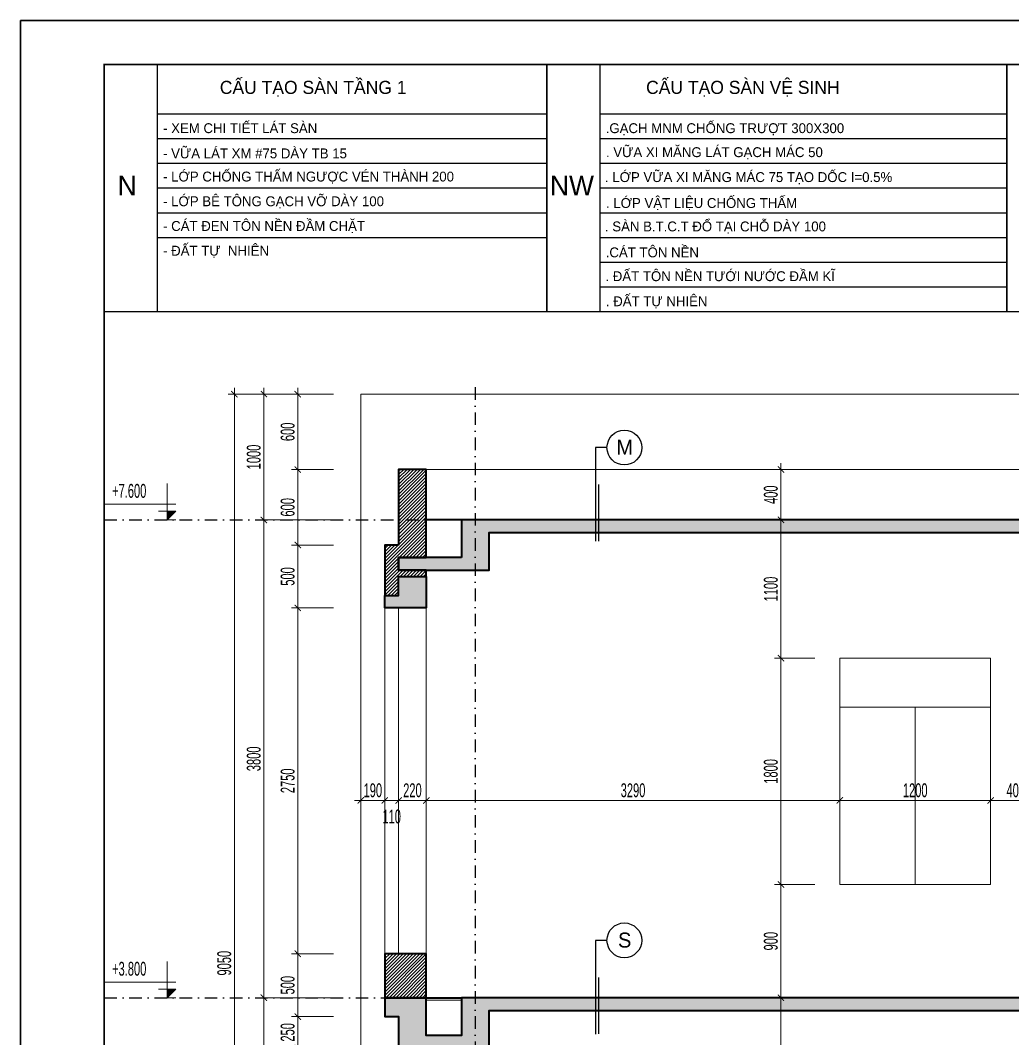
# Model space of a CAD drawing. Header units: inches. Extents: x 274208 to 641690, y -81912 to 129129.
# Drawn here: x 427121 to 435016, y 44677 to 52774 of the extents above; entities that cross this region are included whole.
import ezdxf
from ezdxf.enums import TextEntityAlignment as Align

# ---------------------------------------------------------------- set-up
doc = ezdxf.new("R2010")
doc.units = ezdxf.units.IN
doc.header["$MEASUREMENT"] = 0
doc.header["$PDMODE"] = 3
doc.linetypes.add('DASHDOT', pattern=[1, 0.5, -0.25, 0, -0.25])
for name, color, linetype, lineweight in [('01.Cut', 255, 'Continuous', 35), ('02.Thay', 145, 'Continuous', 20), ('03.Manh', 251, 'Continuous', 13), ('05.Text', 253, 'Continuous', 18), ('06.betong', 2, 'Continuous', 35), ('08.Dim', 156, 'Continuous', 15), ('09.Hatch', 250, 'Continuous', 5), ('11.Khung bo', 32, 'Continuous', 50), ('12.Khung', 36, 'Continuous', 25), ('DIM', 252, 'Continuous', 20), ('DS_Text', 6, 'Continuous', 25)]:
    doc.layers.add(name, color=color, linetype=linetype, lineweight=lineweight)
for name, color, linetype in [('HATCH', 250, 'Continuous'), ('text', 7, 'Continuous'), ('THAY', 8, 'Continuous'), ('TRUC', 250, 'DASHDOT')]:
    doc.layers.add(name, color=color, linetype=linetype)
doc.layers.add('Tpl_Bound', color=1, linetype='Continuous', plot=False)
doc.styles.add('ATVANH', font='')
doc.styles.add('AVANTH', font='')
doc.styles.add('TT5_Text Dim', font='hoatbif.shx', dxfattribs={"width": 0.6})
doc.styles.get('ATVANH').set_extended_font_data('.VnAvantH')
doc.styles.get('AVANTH').set_extended_font_data('.VnAvantH')
doc.dimstyles.new('TT5_Dim 1-50', dxfattribs={"dimscale": 50, "dimtxt": 2.2, "dimasz": 1, "dimexe": 1, "dimexo": 0.5, "dimgap": 0.5, "dimtad": 1, "dimdec": 0, "dimzin": 0, "dimdsep": 46, "dimtxsty": 'TT5_Text Dim', "dimblk": 'ARCHTICK', "dimcen": 0, "dimdle": 1, "dimclrd": 256, "dimclre": 256, "dimclrt": 1, "dimadec": 0, "dimazin": 0, "dimtfac": 0.015, "dimtdec": 0, "dimtix": 1, "dimtmove": 2, "dimatfit": 3, "dimldrblk": 'DOT', "dimfxl": 1, "dimtolj": 1, "dimtzin": 0, "dimlwd": -1, "dimlwe": -1, "dimarcsym": 1})

# ---------------------------------------------------------------- blocks, each defined once
blk = doc.blocks.new('100')
at = {"layer": '11.Khung bo', "const_width": 26.7}
blk.add_lwpolyline([(1860913, -945240), (1860913, -916940), (1896063, -916940), (1896063, -945240)], close=True, dxfattribs=at)
at = {"layer": '12.Khung', "color": 1}
blk.add_lwpolyline([(1901579, -945940), (1901579, -916240), (1859580, -916240), (1859580, -945940)], close=True, dxfattribs=at)
blk = doc.blocks.new('A$C4E7C6F34')
at = {"layer": 'DIM'}
blk.add_hatch(color=256, dxfattribs=at).paths.add_polyline_path([(-38, 0), (-38, 138), (-178, 138)])
for p, q in [((-38, 576), (-38, 0)), ((964, 248), (-178, 248)), ((-178, 138), (101, 138)), ((-178, 138), (-38, 0)), ((-178, 0), (101, 0))]:
    blk.add_line(p, q, dxfattribs=at)
at = {"layer": 'text', "style": 'TT5_Text Dim', "flags": 8}
blk.add_attdef('%%P0.000', text='', height=220, dxfattribs=at).set_placement((102, 461), align=Align.MIDDLE_LEFT)
blk = doc.blocks.new('_ARCHTICK')
at = {"color": 0, "linetype": 'ByBlock', "const_width": 0.15}
blk.add_lwpolyline([(-0.5, -0.5), (0.5, 0.5)], dxfattribs=at)
blk = doc.blocks.new('*D361')
at = {"layer": '08.Dim', "transparency": 16777216}
for p, q in [((429613.2, 49801.7), (429278.2, 49801.7)), ((429328.2, 49851.7), (429328.2, 49151.7)), ((429613.2, 49201.7), (429278.2, 49201.7))]:
    blk.add_line(p, q, dxfattribs=at)
at = {"layer": 'Defpoints', "color": 0, "transparency": 16777216}
for p in [(429638.2, 49801.7), (429328.2, 49201.7), (429638.2, 49201.7)]:
    blk.add_point(p, dxfattribs=at)
at = {"layer": '08.Dim', "transparency": 16777216, "xscale": 50, "yscale": 50, "zscale": 50}
for p, rotation in [((429328.2, 49801.7), 90), ((429328.2, 49201.7), 270)]:
    blk.add_blockref('_ARCHTICK', p, dxfattribs=dict(at, rotation=rotation))
at = {"layer": '08.Dim', "color": 1, "transparency": 16777216, "insert": (429248.2, 49501.7), "char_height": 110, "attachment_point": 5, "rotation": 90, "style": 'TT5_Text Dim'}
blk.add_mtext('\\A1;600', dxfattribs=at)
blk = doc.blocks.new('_DOT')
at = {"color": 1, "linetype": 'ByBlock'}
blk.add_line((-0.5, 0), (-1, 0), dxfattribs=at)
at = {"color": 1, "linetype": 'ByBlock', "const_width": 0.5}
blk.add_lwpolyline([(-0.25, 0, 1), (0.25, 0, 1)], format="xyb", close=True, dxfattribs=at)
blk = doc.blocks.new('*D362')
at = {"layer": '08.Dim', "transparency": 16777216}
for p, q in [((429328.2, 49251.7), (429328.2, 48551.7)), ((429613.2, 49201.7), (429278.2, 49201.7)), ((429613.2, 48601.7), (429278.2, 48601.7))]:
    blk.add_line(p, q, dxfattribs=at)
at = {"layer": 'Defpoints', "color": 0, "transparency": 16777216}
for p in [(429638.2, 49201.7), (429328.2, 48601.7), (429638.2, 48601.7)]:
    blk.add_point(p, dxfattribs=at)
at = {"layer": '08.Dim', "transparency": 16777216, "xscale": 50, "yscale": 50, "zscale": 50}
for p, rotation in [((429328.2, 49201.7), 90), ((429328.2, 48601.7), 270)]:
    blk.add_blockref('_ARCHTICK', p, dxfattribs=dict(at, rotation=rotation))
at = {"layer": '08.Dim', "color": 1, "transparency": 16777216, "insert": (429248.2, 48901.7), "char_height": 110, "attachment_point": 5, "rotation": 90, "style": 'TT5_Text Dim'}
blk.add_mtext('\\A1;600', dxfattribs=at)
blk = doc.blocks.new('*D363')
at = {"layer": '08.Dim', "transparency": 16777216}
for p, q in [((429613.2, 48601.7), (429278.2, 48601.7)), ((429328.2, 48651.7), (429328.2, 48051.7)), ((429613.2, 48101.7), (429278.2, 48101.7))]:
    blk.add_line(p, q, dxfattribs=at)
at = {"layer": 'Defpoints', "color": 0, "transparency": 16777216}
for p in [(429638.2, 48601.7), (429328.2, 48101.7), (429638.2, 48101.7)]:
    blk.add_point(p, dxfattribs=at)
at = {"layer": '08.Dim', "transparency": 16777216, "xscale": 50, "yscale": 50, "zscale": 50}
for p, rotation in [((429328.2, 48601.7), 90), ((429328.2, 48101.7), 270)]:
    blk.add_blockref('_ARCHTICK', p, dxfattribs=dict(at, rotation=rotation))
at = {"layer": '08.Dim', "color": 1, "transparency": 16777216, "insert": (429248.2, 48351.7), "char_height": 110, "attachment_point": 5, "rotation": 90, "style": 'TT5_Text Dim'}
blk.add_mtext('\\A1;500', dxfattribs=at)
blk = doc.blocks.new('*D364')
at = {"layer": '08.Dim', "transparency": 16777216}
for p, q in [((429613.2, 48101.7), (429278.2, 48101.7)), ((429328.2, 48151.7), (429328.2, 45301.7)), ((429613.2, 45351.7), (429278.2, 45351.7))]:
    blk.add_line(p, q, dxfattribs=at)
at = {"layer": 'Defpoints', "color": 0, "transparency": 16777216}
for p in [(429638.2, 48101.7), (429328.2, 45351.7), (429638.2, 45351.7)]:
    blk.add_point(p, dxfattribs=at)
at = {"layer": '08.Dim', "transparency": 16777216, "xscale": 50, "yscale": 50, "zscale": 50}
for p, rotation in [((429328.2, 48101.7), 90), ((429328.2, 45351.7), 270)]:
    blk.add_blockref('_ARCHTICK', p, dxfattribs=dict(at, rotation=rotation))
at = {"layer": '08.Dim', "color": 1, "transparency": 16777216, "insert": (429248.2, 46726.7), "char_height": 110, "attachment_point": 5, "rotation": 90, "style": 'TT5_Text Dim'}
blk.add_mtext('\\A1;2750', dxfattribs=at)
blk = doc.blocks.new('*D365')
at = {"layer": '08.Dim', "transparency": 16777216}
for p, q in [((429613.2, 45351.7), (429278.2, 45351.7)), ((429328.2, 45401.7), (429328.2, 44801.7)), ((429613.2, 44851.7), (429278.2, 44851.7))]:
    blk.add_line(p, q, dxfattribs=at)
at = {"layer": 'Defpoints', "color": 0, "transparency": 16777216}
for p in [(429638.2, 45351.7), (429328.2, 44851.7), (429638.2, 44851.7)]:
    blk.add_point(p, dxfattribs=at)
at = {"layer": '08.Dim', "transparency": 16777216, "xscale": 50, "yscale": 50, "zscale": 50}
for p, rotation in [((429328.2, 45351.7), 90), ((429328.2, 44851.7), 270)]:
    blk.add_blockref('_ARCHTICK', p, dxfattribs=dict(at, rotation=rotation))
at = {"layer": '08.Dim', "color": 1, "transparency": 16777216, "insert": (429248.2, 45101.7), "char_height": 110, "attachment_point": 5, "rotation": 90, "style": 'TT5_Text Dim'}
blk.add_mtext('\\A1;500', dxfattribs=at)
blk = doc.blocks.new('*D366')
at = {"layer": '08.Dim', "transparency": 16777216}
for p, q in [((429328.2, 44901.7), (429328.2, 44551.7)), ((429613.2, 44851.7), (429278.2, 44851.7)), ((429613.2, 44601.7), (429278.2, 44601.7))]:
    blk.add_line(p, q, dxfattribs=at)
at = {"layer": 'Defpoints', "color": 0, "transparency": 16777216}
for p in [(429638.2, 44851.7), (429328.2, 44601.7), (429638.2, 44601.7)]:
    blk.add_point(p, dxfattribs=at)
at = {"layer": '08.Dim', "transparency": 16777216, "xscale": 50, "yscale": 50, "zscale": 50}
for p, rotation in [((429328.2, 44851.7), 90), ((429328.2, 44601.7), 270)]:
    blk.add_blockref('_ARCHTICK', p, dxfattribs=dict(at, rotation=rotation))
at = {"layer": '08.Dim', "color": 1, "transparency": 16777216, "insert": (429248.2, 44726.7), "char_height": 110, "attachment_point": 5, "rotation": 90, "style": 'TT5_Text Dim'}
blk.add_mtext('\\A1;250', dxfattribs=at)
blk = doc.blocks.new('*D370')
at = {"layer": '08.Dim', "transparency": 16777216}
for p, q in [((429613.2, 49801.7), (429008.4, 49801.7)), ((429058.4, 49851.7), (429058.4, 48751.7)), ((429613.2, 48801.7), (429008.4, 48801.7))]:
    blk.add_line(p, q, dxfattribs=at)
at = {"layer": 'Defpoints', "color": 0, "transparency": 16777216}
for p in [(429638.2, 49801.7), (429058.4, 48801.7), (429638.2, 48801.7)]:
    blk.add_point(p, dxfattribs=at)
at = {"layer": '08.Dim', "transparency": 16777216, "xscale": 50, "yscale": 50, "zscale": 50}
for p, rotation in [((429058.4, 49801.7), 90), ((429058.4, 48801.7), 270)]:
    blk.add_blockref('_ARCHTICK', p, dxfattribs=dict(at, rotation=rotation))
at = {"layer": '08.Dim', "color": 1, "transparency": 16777216, "insert": (428978.4, 49301.7), "char_height": 110, "attachment_point": 5, "rotation": 90, "style": 'TT5_Text Dim'}
blk.add_mtext('\\A1;1000', dxfattribs=at)
blk = doc.blocks.new('*D371')
at = {"layer": '08.Dim', "transparency": 16777216}
for p, q in [((429058.4, 48851.7), (429058.4, 44951.7)), ((429613.2, 48801.7), (429008.4, 48801.7)), ((429613.2, 45001.7), (429008.4, 45001.7))]:
    blk.add_line(p, q, dxfattribs=at)
at = {"layer": 'Defpoints', "color": 0, "transparency": 16777216}
for p in [(429638.2, 48801.7), (429058.4, 45001.7), (429638.2, 45001.7)]:
    blk.add_point(p, dxfattribs=at)
at = {"layer": '08.Dim', "transparency": 16777216, "xscale": 50, "yscale": 50, "zscale": 50}
for p, rotation in [((429058.4, 48801.7), 90), ((429058.4, 45001.7), 270)]:
    blk.add_blockref('_ARCHTICK', p, dxfattribs=dict(at, rotation=rotation))
at = {"layer": '08.Dim', "color": 1, "transparency": 16777216, "insert": (428978.4, 46901.7), "char_height": 110, "attachment_point": 5, "rotation": 90, "style": 'TT5_Text Dim'}
blk.add_mtext('\\A1;3800', dxfattribs=at)
blk = doc.blocks.new('*D372')
at = {"layer": '08.Dim', "transparency": 16777216}
for p, q in [((429058.4, 45051.7), (429058.4, 41151.7)), ((429613.2, 45001.7), (429008.4, 45001.7)), ((429613.2, 41201.7), (429008.4, 41201.7))]:
    blk.add_line(p, q, dxfattribs=at)
at = {"layer": 'Defpoints', "color": 0, "transparency": 16777216}
for p in [(429638.2, 45001.7), (429058.4, 41201.7), (429638.2, 41201.7)]:
    blk.add_point(p, dxfattribs=at)
at = {"layer": '08.Dim', "transparency": 16777216, "xscale": 50, "yscale": 50, "zscale": 50}
for p, rotation in [((429058.4, 45001.7), 90), ((429058.4, 41201.7), 270)]:
    blk.add_blockref('_ARCHTICK', p, dxfattribs=dict(at, rotation=rotation))
at = {"layer": '08.Dim', "color": 1, "transparency": 16777216, "insert": (428978.4, 43101.7), "char_height": 110, "attachment_point": 5, "rotation": 90, "style": 'TT5_Text Dim'}
blk.add_mtext('\\A1;3800', dxfattribs=at)
blk = doc.blocks.new('*D374')
at = {"layer": '08.Dim', "transparency": 16777216}
for p, q in [((429613.2, 49801.7), (428773.8, 49801.7)), ((428823.8, 49851.7), (428823.8, 40701.7)), ((429613.2, 40751.7), (428773.8, 40751.7))]:
    blk.add_line(p, q, dxfattribs=at)
at = {"layer": 'Defpoints', "color": 0, "transparency": 16777216}
for p in [(429638.2, 49801.7), (428823.8, 40751.7), (429638.2, 40751.7)]:
    blk.add_point(p, dxfattribs=at)
at = {"layer": '08.Dim', "transparency": 16777216, "xscale": 50, "yscale": 50, "zscale": 50}
for p, rotation in [((428823.8, 49801.7), 90), ((428823.8, 40751.7), 270)]:
    blk.add_blockref('_ARCHTICK', p, dxfattribs=dict(at, rotation=rotation))
at = {"layer": '08.Dim', "color": 1, "transparency": 16777216, "insert": (428743.8, 45276.7), "char_height": 110, "attachment_point": 5, "rotation": 90, "style": 'TT5_Text Dim'}
blk.add_mtext('\\A1;9050', dxfattribs=at)
blk = doc.blocks.new('*D735')
at = {"layer": '08.Dim', "transparency": 16777216}
for p, q in [((429830.6, 46930.1), (429830.6, 46521)), ((430020.6, 46930.1), (430020.6, 46521)), ((429830.6, 46571), (429780.6, 46571)), ((429830.6, 46571), (430020.6, 46571)), ((430020.6, 46571), (430070.6, 46571))]:
    blk.add_line(p, q, dxfattribs=at)
at = {"layer": 'Defpoints', "color": 0, "transparency": 16777216}
for p in [(429830.6, 46955.1), (430020.6, 46955.1), (430020.6, 46571)]:
    blk.add_point(p, dxfattribs=at)
at = {"layer": '08.Dim', "transparency": 16777216, "xscale": 50, "yscale": 50, "zscale": 50}
blk.add_blockref('_ARCHTICK', (429830.6, 46571), dxfattribs=at)
at = {"layer": '08.Dim', "transparency": 16777216, "xscale": 50, "yscale": 50, "zscale": 50, "rotation": 180}
blk.add_blockref('_ARCHTICK', (430020.6, 46571), dxfattribs=at)
at = {"layer": '08.Dim', "color": 1, "transparency": 16777216, "insert": (429925.6, 46651), "char_height": 110, "attachment_point": 5, "style": 'TT5_Text Dim'}
blk.add_mtext('\\A1;190', dxfattribs=at)
blk = doc.blocks.new('*D736')
at = {"layer": '08.Dim', "transparency": 16777216}
for p, q in [((430020.6, 46930.1), (430020.6, 46521)), ((430130.6, 46930.1), (430130.6, 46521)), ((429970.6, 46571), (430180.6, 46571))]:
    blk.add_line(p, q, dxfattribs=at)
at = {"layer": 'Defpoints', "color": 0, "transparency": 16777216}
for p in [(430020.6, 46955.1), (430130.6, 46955.1), (430130.6, 46571)]:
    blk.add_point(p, dxfattribs=at)
at = {"layer": '08.Dim', "transparency": 16777216, "xscale": 50, "yscale": 50, "zscale": 50, "rotation": 180}
blk.add_blockref('_ARCHTICK', (430020.6, 46571), dxfattribs=at)
at = {"layer": '08.Dim', "transparency": 16777216, "xscale": 50, "yscale": 50, "zscale": 50}
blk.add_blockref('_ARCHTICK', (430130.6, 46571), dxfattribs=at)
at = {"layer": '08.Dim', "color": 1, "transparency": 16777216, "insert": (430075.6, 46442.7), "char_height": 110, "attachment_point": 5, "style": 'TT5_Text Dim'}
blk.add_mtext('\\A1;110', dxfattribs=at)
blk = doc.blocks.new('*D737')
at = {"layer": '08.Dim', "transparency": 16777216}
for p, q in [((430130.6, 46930.1), (430130.6, 46521)), ((430350.6, 46930.1), (430350.6, 46521)), ((430080.6, 46571), (430400.6, 46571))]:
    blk.add_line(p, q, dxfattribs=at)
at = {"layer": 'Defpoints', "color": 0, "transparency": 16777216}
for p in [(430130.6, 46955.1), (430350.6, 46955.1), (430350.6, 46571)]:
    blk.add_point(p, dxfattribs=at)
at = {"layer": '08.Dim', "transparency": 16777216, "xscale": 50, "yscale": 50, "zscale": 50, "rotation": 180}
blk.add_blockref('_ARCHTICK', (430130.6, 46571), dxfattribs=at)
at = {"layer": '08.Dim', "transparency": 16777216, "xscale": 50, "yscale": 50, "zscale": 50}
blk.add_blockref('_ARCHTICK', (430350.6, 46571), dxfattribs=at)
at = {"layer": '08.Dim', "color": 1, "transparency": 16777216, "insert": (430240.6, 46651), "char_height": 110, "attachment_point": 5, "style": 'TT5_Text Dim'}
blk.add_mtext('\\A1;220', dxfattribs=at)
blk = doc.blocks.new('*D738')
at = {"layer": '08.Dim', "transparency": 16777216}
for p, q in [((430350.6, 46930.1), (430350.6, 46521)), ((433640.6, 46930.1), (433640.6, 46521)), ((430300.6, 46571), (433690.6, 46571))]:
    blk.add_line(p, q, dxfattribs=at)
at = {"layer": 'Defpoints', "color": 0, "transparency": 16777216}
for p in [(430350.6, 46955.1), (433640.6, 46955.1), (433640.6, 46571)]:
    blk.add_point(p, dxfattribs=at)
at = {"layer": '08.Dim', "transparency": 16777216, "xscale": 50, "yscale": 50, "zscale": 50, "rotation": 180}
blk.add_blockref('_ARCHTICK', (430350.6, 46571), dxfattribs=at)
at = {"layer": '08.Dim', "transparency": 16777216, "xscale": 50, "yscale": 50, "zscale": 50}
blk.add_blockref('_ARCHTICK', (433640.6, 46571), dxfattribs=at)
at = {"layer": '08.Dim', "color": 1, "transparency": 16777216, "insert": (431995.6, 46651), "char_height": 110, "attachment_point": 5, "style": 'TT5_Text Dim'}
blk.add_mtext('\\A1;3290', dxfattribs=at)
blk = doc.blocks.new('*D739')
at = {"layer": '08.Dim', "transparency": 16777216}
for p, q in [((433640.6, 46930.1), (433640.6, 46521)), ((434840.6, 46930.1), (434840.6, 46521)), ((433590.6, 46571), (434890.6, 46571))]:
    blk.add_line(p, q, dxfattribs=at)
at = {"layer": 'Defpoints', "color": 0, "transparency": 16777216}
for p in [(433640.6, 46955.1), (434840.6, 46955.1), (434840.6, 46571)]:
    blk.add_point(p, dxfattribs=at)
at = {"layer": '08.Dim', "transparency": 16777216, "xscale": 50, "yscale": 50, "zscale": 50, "rotation": 180}
blk.add_blockref('_ARCHTICK', (433640.6, 46571), dxfattribs=at)
at = {"layer": '08.Dim', "transparency": 16777216, "xscale": 50, "yscale": 50, "zscale": 50}
blk.add_blockref('_ARCHTICK', (434840.6, 46571), dxfattribs=at)
at = {"layer": '08.Dim', "color": 1, "transparency": 16777216, "insert": (434240.6, 46651), "char_height": 110, "attachment_point": 5, "style": 'TT5_Text Dim'}
blk.add_mtext('\\A1;1200', dxfattribs=at)
blk = doc.blocks.new('*D740')
at = {"layer": '08.Dim', "transparency": 16777216}
for p, q in [((434840.6, 46930.1), (434840.6, 46521)), ((435240.6, 46930.1), (435240.6, 46521)), ((434790.6, 46571), (435290.6, 46571))]:
    blk.add_line(p, q, dxfattribs=at)
at = {"layer": 'Defpoints', "color": 0, "transparency": 16777216}
for p in [(434840.6, 46955.1), (435240.6, 46955.1), (435240.6, 46571)]:
    blk.add_point(p, dxfattribs=at)
at = {"layer": '08.Dim', "transparency": 16777216, "xscale": 50, "yscale": 50, "zscale": 50, "rotation": 180}
blk.add_blockref('_ARCHTICK', (434840.6, 46571), dxfattribs=at)
at = {"layer": '08.Dim', "transparency": 16777216, "xscale": 50, "yscale": 50, "zscale": 50}
blk.add_blockref('_ARCHTICK', (435240.6, 46571), dxfattribs=at)
at = {"layer": '08.Dim', "color": 1, "transparency": 16777216, "insert": (435040.6, 46651), "char_height": 110, "attachment_point": 5, "style": 'TT5_Text Dim'}
blk.add_mtext('\\A1;400', dxfattribs=at)
blk = doc.blocks.new('*D770')
at = {"layer": '08.Dim', "transparency": 16777216}
for p, q in [((433172.2, 49251.7), (433172.2, 48751.7)), ((433441.8, 49201.7), (433122.2, 49201.7)), ((433441.8, 48801.7), (433122.2, 48801.7))]:
    blk.add_line(p, q, dxfattribs=at)
at = {"layer": 'Defpoints', "color": 0, "transparency": 16777216}
for p in [(433466.8, 49201.7), (433172.2, 48801.7), (433466.8, 48801.7)]:
    blk.add_point(p, dxfattribs=at)
at = {"layer": '08.Dim', "transparency": 16777216, "xscale": 50, "yscale": 50, "zscale": 50}
for p, rotation in [((433172.2, 49201.7), 90), ((433172.2, 48801.7), 270)]:
    blk.add_blockref('_ARCHTICK', p, dxfattribs=dict(at, rotation=rotation))
at = {"layer": '08.Dim', "color": 1, "transparency": 16777216, "insert": (433092.2, 49001.7), "char_height": 110, "attachment_point": 5, "rotation": 90, "style": 'TT5_Text Dim'}
blk.add_mtext('\\A1;400', dxfattribs=at)
blk = doc.blocks.new('*D771')
at = {"layer": '08.Dim', "transparency": 16777216}
for p, q in [((433172.2, 48851.7), (433172.2, 47651.7)), ((433441.8, 48801.7), (433122.2, 48801.7)), ((433441.8, 47701.7), (433122.2, 47701.7))]:
    blk.add_line(p, q, dxfattribs=at)
at = {"layer": 'Defpoints', "color": 0, "transparency": 16777216}
for p in [(433466.8, 48801.7), (433172.2, 47701.7), (433466.8, 47701.7)]:
    blk.add_point(p, dxfattribs=at)
at = {"layer": '08.Dim', "transparency": 16777216, "xscale": 50, "yscale": 50, "zscale": 50}
for p, rotation in [((433172.2, 48801.7), 90), ((433172.2, 47701.7), 270)]:
    blk.add_blockref('_ARCHTICK', p, dxfattribs=dict(at, rotation=rotation))
at = {"layer": '08.Dim', "color": 1, "transparency": 16777216, "insert": (433092.2, 48251.7), "char_height": 110, "attachment_point": 5, "rotation": 90, "style": 'TT5_Text Dim'}
blk.add_mtext('\\A1;1100', dxfattribs=at)
blk = doc.blocks.new('*D772')
at = {"layer": '08.Dim', "transparency": 16777216}
for p, q in [((433441.8, 47701.7), (433122.2, 47701.7)), ((433172.2, 47751.7), (433172.2, 45851.7)), ((433441.8, 45901.7), (433122.2, 45901.7))]:
    blk.add_line(p, q, dxfattribs=at)
at = {"layer": 'Defpoints', "color": 0, "transparency": 16777216}
for p in [(433466.8, 47701.7), (433172.2, 45901.7), (433466.8, 45901.7)]:
    blk.add_point(p, dxfattribs=at)
at = {"layer": '08.Dim', "transparency": 16777216, "xscale": 50, "yscale": 50, "zscale": 50}
for p, rotation in [((433172.2, 47701.7), 90), ((433172.2, 45901.7), 270)]:
    blk.add_blockref('_ARCHTICK', p, dxfattribs=dict(at, rotation=rotation))
at = {"layer": '08.Dim', "color": 1, "transparency": 16777216, "insert": (433092.2, 46801.7), "char_height": 110, "attachment_point": 5, "rotation": 90, "style": 'TT5_Text Dim'}
blk.add_mtext('\\A1;1800', dxfattribs=at)
blk = doc.blocks.new('*D773')
at = {"layer": '08.Dim', "transparency": 16777216}
for p, q in [((433172.2, 45951.7), (433172.2, 44951.7)), ((433441.8, 45901.7), (433122.2, 45901.7)), ((433441.8, 45001.7), (433122.2, 45001.7))]:
    blk.add_line(p, q, dxfattribs=at)
at = {"layer": 'Defpoints', "color": 0, "transparency": 16777216}
for p in [(433466.8, 45901.7), (433172.2, 45001.7), (433466.8, 45001.7)]:
    blk.add_point(p, dxfattribs=at)
at = {"layer": '08.Dim', "transparency": 16777216, "xscale": 50, "yscale": 50, "zscale": 50}
for p, rotation in [((433172.2, 45901.7), 90), ((433172.2, 45001.7), 270)]:
    blk.add_blockref('_ARCHTICK', p, dxfattribs=dict(at, rotation=rotation))
at = {"layer": '08.Dim', "color": 1, "transparency": 16777216, "insert": (433092.2, 45451.7), "char_height": 110, "attachment_point": 5, "rotation": 90, "style": 'TT5_Text Dim'}
blk.add_mtext('\\A1;900', dxfattribs=at)
blk = doc.blocks.new('*D774')
at = {"layer": '08.Dim', "transparency": 16777216}
for p, q in [((433172.2, 45051.7), (433172.2, 43851.7)), ((433441.8, 45001.7), (433122.2, 45001.7)), ((433441.8, 43901.7), (433122.2, 43901.7))]:
    blk.add_line(p, q, dxfattribs=at)
at = {"layer": 'Defpoints', "color": 0, "transparency": 16777216}
for p in [(433466.8, 45001.7), (433172.2, 43901.7), (433466.8, 43901.7)]:
    blk.add_point(p, dxfattribs=at)
at = {"layer": '08.Dim', "transparency": 16777216, "xscale": 50, "yscale": 50, "zscale": 50}
for p, rotation in [((433172.2, 45001.7), 90), ((433172.2, 43901.7), 270)]:
    blk.add_blockref('_ARCHTICK', p, dxfattribs=dict(at, rotation=rotation))
at = {"layer": '08.Dim', "color": 1, "transparency": 16777216, "insert": (433092.2, 44451.7), "char_height": 110, "attachment_point": 5, "rotation": 90, "style": 'TT5_Text Dim'}
blk.add_mtext('\\A1;1100', dxfattribs=at)
blk = doc.blocks.new('chuthk')
at = {"color": 7, "const_width": 20}
blk.add_lwpolyline([(12966, 195927), (12966, 195093)], dxfattribs=at)
at = {"layer": 'DS_Text'}
blk.add_lwpolyline([(13090, 196468), (12920, 196468), (12920, 195093)], dxfattribs=at)
blk.add_circle((13345, 196468), 255, dxfattribs=at)

msp = doc.modelspace()

# ---------------------------------------------------------------- hatches: boundary and pattern name
at = {"layer": '09.Hatch'}
h = msp.add_hatch(dxfattribs=at)
h.set_pattern_fill('ANSI31', color=256, scale=150, style=0)
h.set_pattern_definition([(45, (430020.551, 40751.73), (-13.258252, 13.258252), [])])
h.paths.add_polyline_path([(441910.6, 48801.7), (442130.6, 48801.7), (442130.6, 49201.7), (441910.6, 49201.7)])
h.paths.add_polyline_path([(430130.6, 48601.7), (430020.6, 48601.7), (430020.6, 48201.7), (430130.6, 48201.7), (430130.6, 48351.7), (430350.6, 48351.7), (430350.6, 48401.7), (430130.6, 48401.7), (430130.6, 48501.7), (430350.6, 48501.7), (430350.6, 49201.7), (430130.6, 49201.7)])
h.paths.add_polyline_path([(430020.6, 45001.7), (430350.6, 45001.7), (430350.6, 45351.7), (430020.6, 45351.7)])
h.paths.add_polyline_path([(430630.6, 42101.7), (430850.6, 42101.7), (430850.6, 41201.7), (430630.6, 41201.7)])
h.paths.add_polyline_path([(430630.6, 44001.7), (430850.6, 44001.7), (430850.6, 44601.7), (430630.6, 44601.7)])
h.paths.add_polyline_path([(438150.6, 47651.7), (438260.6, 47651.7), (438260.6, 48401.7), (438150.6, 48401.7)])
h.paths.add_polyline_path([(435240.6, 47651.7), (435350.6, 47651.7), (435350.6, 48401.7), (435240.6, 48401.7)])
h.paths.add_polyline_path([(441910.6, 45001.7), (442130.6, 45001.7), (442130.6, 48401.7), (441910.6, 48401.7)])
h.paths.add_polyline_path([(438150.6, 43851.7), (438260.6, 43851.7), (438260.6, 44601.7), (438150.6, 44601.7)])
h.paths.add_polyline_path([(441910.6, 41201.7), (442130.6, 41201.7), (442130.6, 44601.7), (441910.6, 44601.7)])
h.paths.add_polyline_path([(435130.6, 41201.7), (435240.6, 41201.7), (435240.6, 44601.7), (435130.6, 44601.7)])
h.paths.add_polyline_path([(441910.6, 41101.7), (442130.6, 41101.7), (442130.6, 40751.7), (441910.6, 40751.7)])
h.paths.add_polyline_path([(438150.6, 41101.7), (438370.6, 41101.7), (438370.6, 40751.7), (438150.6, 40751.7)])
h.paths.add_polyline_path([(435130.6, 41101.7), (435350.6, 41101.7), (435350.6, 40751.7), (435130.6, 40751.7)])
h.paths.add_polyline_path([(430630.6, 41101.7), (430850.6, 41101.7), (430850.6, 40751.7), (430630.6, 40751.7)])
h = msp.add_hatch(dxfattribs=at)
h.set_pattern_fill('BTONG1', color=256, scale=10, pattern_type=2)
h.set_pattern_definition([(50, (430020.55, 41101.73), (71.72602, -6.27521), [7.5, -82.5]), (355, (430020.55, 41101.73), (-13.87513, 75.2192), [6, -66]), (100.4514, (430026.53, 41101.21), (57.85094, 68.94395), [6.37402, -70.1142]), (46.1842, (430020.55, 41121.73), (106.7241, -16.5519), [11.25, -123.75]), (96.6356, (430029.44, 41120.35), (93.4663, 97.4118), [9.561, -105.1713]), (351.1842, (430020.55, 41121.73), (93.4662, 97.4119), [9, -99]), (21, (430030.55, 41116.73), (59.6907, -40.2619), [7.5, -82.5]), (326, (430030.55, 41116.73), (24.33153, 72.515), [6, -66]), (71.4514, (430035.525, 41113.375), (84.02226, 32.25305), [6.37402, -70.1142]), (37.5, (430020.55, 41101.73), (1.215986, 33.289385), [0, -65.2, 0, -67, 0, -66.25]), (7.5, (430020.55, 41101.73), (26.30695, 39.44117), [0, -38.2, 0, -63.7, 0, -25.25]), (327.5, (429998.25, 41101.73), (53.382244, -2.255487), [0, -25, 0, -78, 0, -103.5]), (317.5, (429988.25, 41101.73), (58.31862, 10.0105), [0, -32.5, 0, -51.8, 0, -73.5]), (45, (430020.55, 41101.73), (-30.05204, 30.05204), []), (45, (430020.55, 41113.98), (-30.05204, 30.05204), [])])
h.paths.add_polyline_path([(430630.6, 48501.7), (430130.6, 48501.7), (430130.6, 48401.7), (430850.6, 48401.7), (430850.6, 48701.7), (435130.6, 48701.7), (435130.6, 48401.7), (435350.6, 48401.7), (435350.6, 48701.7), (438150.6, 48701.7), (438150.6, 48401.7), (438370.6, 48401.7), (438370.6, 48701.7), (441910.6, 48701.7), (441910.6, 48401.7), (442130.6, 48401.7), (442130.6, 48801.7), (430630.6, 48801.7)])
h.paths.add_polyline_path([(430130.6, 48101.7), (430020.6, 48101.7), (430020.6, 48201.7), (430130.6, 48201.7), (430130.6, 48351.7), (430350.6, 48351.7), (430350.6, 48101.7)])
h.paths.add_polyline_path([(438150.6, 47651.7), (438260.6, 47651.7), (438260.6, 47551.7), (438150.6, 47551.7)])
h.paths.add_polyline_path([(435240.6, 47651.7), (435350.6, 47651.7), (435350.6, 47551.7), (435240.6, 47551.7)])
h.paths.add_polyline_path([(430130.6, 45001.7), (430020.6, 45001.7), (430020.6, 44851.7), (430130.6, 44851.7), (430130.6, 44601.7), (430850.6, 44601.7), (430850.6, 44901.7), (435130.6, 44901.7), (435130.6, 44601.7), (435350.6, 44601.7), (435350.6, 44901.7), (438150.6, 44901.7), (438150.6, 44601.7), (438370.6, 44601.7), (438370.6, 44901.7), (441910.6, 44901.7), (441910.6, 44601.7), (442130.6, 44601.7), (442130.6, 45001.7), (430630.6, 45001.7), (430630.6, 44701.7), (430350.6, 44701.7), (430350.6, 45001.7)])
h.paths.add_polyline_path([(430630.6, 44001.7), (430850.6, 44001.7), (430850.6, 43901.7), (430630.6, 43901.7)])
h.paths.add_polyline_path([(438150.6, 43851.7), (438260.6, 43851.7), (438260.6, 43751.7), (438150.6, 43751.7)])
h.paths.add_polyline_path([(430630.6, 41201.7), (430850.6, 41201.7), (430850.6, 41101.7), (430630.6, 41101.7)])
h.paths.add_polyline_path([(435130.6, 41201.7), (435350.6, 41201.7), (435350.6, 41101.7), (435130.6, 41101.7)])
h.paths.add_polyline_path([(438150.6, 41201.7), (438370.6, 41201.7), (438370.6, 41101.7), (438150.6, 41101.7)])
h.paths.add_polyline_path([(441910.6, 41201.7), (442130.6, 41201.7), (442130.6, 41101.7), (441910.6, 41101.7)])
h = msp.add_hatch(dxfattribs=at)
h.set_pattern_fill('HOUND', color=256, scale=1500, style=0)
h.set_pattern_definition([(0, (430350.55, 44701.73), (375, 93.75), [1500, -750]), (90, (430350.55, 44701.73), (-93.75, -375), [1500, -750])])
h.paths.add_polyline_path([(430630.6, 44701.7), (430630.6, 45001.7), (430350.6, 45001.7), (430350.6, 44701.7)])

# ---------------------------------------------------------------- linework, layer by layer
at = {"layer": '01.Cut'}
msp.add_lwpolyline([(430130.6, 48601.7), (430020.6, 48601.7), (430020.6, 48201.7), (430130.6, 48201.7), (430130.6, 48351.7), (430350.6, 48351.7), (430350.6, 48401.7), (430130.6, 48401.7), (430130.6, 48501.7), (430350.6, 48501.7), (430350.6, 49201.7), (430130.6, 49201.7), (430130.6, 48601.7)], dxfattribs=at)
msp.add_lwpolyline([(430020.6, 45001.7), (430350.6, 45001.7), (430350.6, 45351.7), (430020.6, 45351.7)], close=True, dxfattribs=at)
at = {"layer": '02.Thay'}
for points in [[(430350.6, 49201.7), (441910.6, 49201.7)], [(430020.6, 45351.7), (430020.6, 48101.7)]]:
    msp.add_lwpolyline(points, dxfattribs=at)
at = {"layer": '03.Manh'}
for points in [[(442130.6, 49201.7), (442130.6, 49801.7), (429830.6, 49801.7), (429830.6, 40751.7), (430630.6, 40751.7)], [(433640.6, 47311.7), (434840.6, 47311.7)], [(434240.6, 47311.7), (434240.6, 45901.7)]]:
    msp.add_lwpolyline(points, dxfattribs=at)
for points in [[(430130.6, 45351.7), (430350.6, 45351.7), (430350.6, 48101.7), (430130.6, 48101.7)], [(433640.6, 47701.7), (434840.6, 47701.7), (434840.6, 45901.7), (433640.6, 45901.7)]]:
    msp.add_lwpolyline(points, close=True, dxfattribs=at)
at = {"layer": '06.betong'}
for points in [[(430630.6, 48501.7), (430130.6, 48501.7), (430130.6, 48401.7), (430850.6, 48401.7), (430850.6, 48701.7), (435130.6, 48701.7), (435130.6, 48401.7), (435350.6, 48401.7), (435350.6, 48701.7), (438150.6, 48701.7), (438150.6, 48401.7), (438370.6, 48401.7), (438370.6, 48701.7), (441910.6, 48701.7), (441910.6, 48401.7), (442130.6, 48401.7), (442130.6, 48801.7), (430630.6, 48801.7), (430630.6, 48501.7)], [(430630.6, 48801.7), (430350.6, 48801.7)], [(430130.6, 48101.7), (430020.6, 48101.7), (430020.6, 48201.7), (430130.6, 48201.7), (430130.6, 48351.7), (430350.6, 48351.7), (430350.6, 48101.7), (430130.6, 48101.7)], [(430130.6, 45001.7), (430020.6, 45001.7), (430020.6, 44851.7), (430130.6, 44851.7), (430130.6, 44601.7), (430850.6, 44601.7), (430850.6, 44901.7), (435130.6, 44901.7), (435130.6, 44601.7), (435350.6, 44601.7), (435350.6, 44901.7), (438150.6, 44901.7), (438150.6, 44601.7), (438370.6, 44601.7), (438370.6, 44901.7), (441910.6, 44901.7), (441910.6, 44601.7), (442130.6, 44601.7), (442130.6, 45001.7), (430630.6, 45001.7), (430630.6, 44701.7), (430350.6, 44701.7), (430350.6, 45001.7), (430130.6, 45001.7)], [(430350.6, 45001.7), (430630.6, 45001.7)]]:
    msp.add_lwpolyline(points, dxfattribs=at)
at = {"layer": 'HATCH'}
for p, q in [((428209.5, 52030.7), (431309.4, 52030.7)), ((431730.9, 52030.7), (434970.7, 52030.7)), ((431730.9, 52030.7), (434970.7, 52030.7)), ((428209.5, 51834.1), (431309.4, 51834.1)), ((431730.9, 51834.1), (434970.7, 51834.1)), ((428209.5, 51637.6), (431309.4, 51637.6)), ((431730.9, 51637.6), (434970.7, 51637.6)), ((428209.5, 51441.1), (431309.4, 51441.1)), ((431730.9, 51441.1), (434970.7, 51441.1)), ((428209.5, 51244.5), (431309.4, 51244.5)), ((431730.9, 51244.5), (434970.7, 51244.5)), ((428209.5, 51048), (431309.4, 51048)), ((431730.9, 51048), (434970.7, 51048)), ((431730.9, 50851.5), (434970.7, 50851.5)), ((431730.9, 50654.9), (434970.7, 50654.9))]:
    msp.add_line(p, q, dxfattribs=at)
at = {"layer": 'THAY'}
for p, q in [((428209.5, 52423.7), (428209.5, 50458.4)), ((431730.9, 52423.7), (431730.9, 50458.4))]:
    msp.add_line(p, q, dxfattribs=at)
for points in [[(427788, 50458.4), (431309.4, 50458.4), (431309.4, 52423.7), (427788, 52423.7)], [(431309.4, 50458.4), (434970.7, 50458.4), (434970.7, 52423.7), (431309.4, 52423.7)], [(434970.7, 50458.4), (438929.1, 50458.4), (438929.1, 52423.7), (434970.7, 52423.7)]]:
    msp.add_lwpolyline(points, close=True, dxfattribs=at)
at = {"layer": 'Tpl_Bound', "color": 1}
msp.add_lwpolyline([(427121.3, 37923.9), (427121.3, 52773.7), (448121.1, 52773.7), (448121.1, 37923.9)], close=True, dxfattribs=at)
at = {"layer": 'TRUC', "ltscale": 200}
msp.add_line((430740.6, 49856.6), (430740.6, 39837.7), dxfattribs=at)
for points in [[(427788, 48801.7), (445362.8, 48801.7)], [(427788, 45001.7), (445362.8, 45001.7)]]:
    msp.add_lwpolyline(points, dxfattribs=at)

# ---------------------------------------------------------------- block references
at = {"layer": '05.Text', "xscale": 0.5, "yscale": 0.5, "zscale": 0.5}
msp.add_blockref('100', (-502668.5, 510893.8), dxfattribs=at)
at = {"layer": '08.Dim'}
ref = msp.add_blockref('A$C4E7C6F34', (428270.1, 48801.7), dxfattribs=dict(at, xscale=-0.5, yscale=0.5, zscale=0.5))
ref.add_attrib('%%P0.000', '+7.600', dxfattribs={"layer": 'text', "height": 110, "style": 'TT5_Text Dim', "width": 0.6, "flags": 8}).set_placement((427851.2, 49032.4), align=Align.MIDDLE_LEFT)
ref = msp.add_blockref('A$C4E7C6F34', (428270.1, 45001.7), dxfattribs=dict(at, xscale=-0.5, yscale=0.5, zscale=0.5))
ref.add_attrib('%%P0.000', '+3.800', dxfattribs={"layer": 'text', "height": 110, "style": 'TT5_Text Dim', "width": 0.6, "flags": 8}).set_placement((427851.2, 45232.4), align=Align.MIDDLE_LEFT)
at = {"layer": 'DS_Text', "linetype": 'Continuous', "xscale": 0.5416666666666667, "yscale": 0.5416666666666667, "zscale": 0.5416666666666667}
for p in [(424698, -57043.7), (424698, -60961.9)]:
    msp.add_blockref('chuthk', p, dxfattribs=at)

# ---------------------------------------------------------------- texts
at = {"layer": 'DS_Text', "linetype": 'Continuous', "style": 'AVANTH'}
for s, p in [('M', (431929.3, 49378.8)), ('S', (431929.3, 45460.6))]:
    msp.add_text(s, height=119.2, dxfattribs=at).set_placement(p, align=Align.MIDDLE_CENTER)
at = {"layer": 'text', "color": 2, "style": 'ATVANH'}
for s, p in [('cÊu t¹o sµn tÇng 1 ', (428708.1, 52188.7)), ('cÊu t¹o SµN vÖ sinh', (432099.4, 52188.7))]:
    msp.add_text(s, height=104.152, dxfattribs=at).set_placement(p)
at = {"layer": 'text', "style": 'ATVANH'}
for s, height, p in [('- xem chi tiÕt l¸t sµn', 78.613, (428256.8, 51877.1)), ('.G¹CH mnm CHèNG TR¦îT 300X300', 78.613, (431778.2, 51877.1)), ('- v÷a l¸t xm #75 dµy tb 15', 78.613, (428256.8, 51676.6)), ('. V÷A XI M¡NG L¸T G¹CH M¸C 50 ', 78.613, (431780.3, 51686.3)), ('- líp chèng thÊm NG¦îC VÐN THµNH 200', 78.613, (428256.8, 51492.4)), ('. líp v÷a xi m¨ng m¸c 75 t¹o dèc i=0.5%%%', 78.613, (431772.2, 51488.1)), ('n', 157.2, (427894.9, 51381.8)), ('nw', 157.23, (431334.6, 51381.8)), ('- líp bª t«ng g¹ch vì dµy 100', 78.613, (428256.8, 51295.8)), ('. LíP VËT LIÖU CHèNG THÊM', 78.613, (431780.4, 51282)), ('- c¸t ®en t«n nÒn ®Çm chÆt', 78.613, (428256.8, 51099.3)), ('. sµn b.t.c.t ®æ t¹i chç DµY 100', 78.613, (431772.2, 51095.7)), ('- ®Êt tù  nhiªn', 78.613, (428256.8, 50902.8)), ('.C¸T T¤N NÒN', 78.613, (431778.2, 50889.5)), ('. §ÊT T¤N NÒN T¦íI N¦íC §ÇM KÜ', 78.613, (431776.1, 50700.1)), ('. §ÊT Tù NHI£N', 78.613, (431779.6, 50500.4))]:
    msp.add_text(s, height=height, dxfattribs=at).set_placement(p)

# ---------------------------------------------------------------- dimensions: what is measured, and where the dimension line sits
at = {"layer": '08.Dim'}
for base, p1, p2, picture, middle in [((428823.8, 40751.7), (429638.2, 49801.7), (429638.2, 40751.7), '*D374', (428743.8, 45276.7)), ((429058.4, 48801.7), (429638.2, 49801.7), (429638.2, 48801.7), '*D370', (428978.4, 49301.7)), ((429328.2, 49201.7), (429638.2, 49801.7), (429638.2, 49201.7), '*D361', (429248.2, 49501.7)), ((429328.2, 48601.7), (429638.2, 49201.7), (429638.2, 48601.7), '*D362', (429248.2, 48901.7)), ((433172.2, 48801.7), (433466.8, 49201.7), (433466.8, 48801.7), '*D770', (433092.2, 49001.7)), ((429058.4, 45001.7), (429638.2, 48801.7), (429638.2, 45001.7), '*D371', (428978.4, 46901.7)), ((433172.2, 47701.7), (433466.8, 48801.7), (433466.8, 47701.7), '*D771', (433092.2, 48251.7)), ((429328.2, 48101.7), (429638.2, 48601.7), (429638.2, 48101.7), '*D363', (429248.2, 48351.7)), ((429328.2, 45351.7), (429638.2, 48101.7), (429638.2, 45351.7), '*D364', (429248.2, 46726.7)), ((433172.2, 45901.7), (433466.8, 47701.7), (433466.8, 45901.7), '*D772', (433092.2, 46801.7)), ((433172.2, 45001.7), (433466.8, 45901.7), (433466.8, 45001.7), '*D773', (433092.2, 45451.7)), ((429328.2, 44851.7), (429638.2, 45351.7), (429638.2, 44851.7), '*D365', (429248.2, 45101.7)), ((429058.4, 41201.7), (429638.2, 45001.7), (429638.2, 41201.7), '*D372', (428978.4, 43101.7)), ((433172.2, 43901.7), (433466.8, 45001.7), (433466.8, 43901.7), '*D774', (433092.2, 44451.7)), ((429328.2, 44601.7), (429638.2, 44851.7), (429638.2, 44601.7), '*D366', (429248.2, 44726.7))]:
    dim = msp.add_linear_dim(base=base, p1=p1, p2=p2, angle=90, dimstyle='TT5_Dim 1-50', dxfattribs=at)
    dim.commit()
    dim.dimension.update_dxf_attribs({"geometry": picture, "text_midpoint": middle})
for base, p1, p2, picture, middle in [((430020.6, 46571), (429830.6, 46955.1), (430020.6, 46955.1), '*D735', (429925.6, 46651)), ((430350.6, 46571), (430130.6, 46955.1), (430350.6, 46955.1), '*D737', (430240.6, 46651)), ((433640.6, 46571), (430350.6, 46955.1), (433640.6, 46955.1), '*D738', (431995.6, 46651)), ((434840.6, 46571), (433640.6, 46955.1), (434840.6, 46955.1), '*D739', (434240.6, 46651)), ((435240.6, 46571), (434840.6, 46955.1), (435240.6, 46955.1), '*D740', (435040.6, 46651))]:
    dim = msp.add_linear_dim(base=base, p1=p1, p2=p2, dimstyle='TT5_Dim 1-50', dxfattribs=at)
    dim.commit()
    dim.dimension.update_dxf_attribs({"geometry": picture, "text_midpoint": middle})
dim = msp.add_linear_dim(base=(430130.6, 46571), p1=(430020.6, 46955.1), p2=(430130.6, 46955.1), dimstyle='TT5_Dim 1-50', dxfattribs=at)
dim.commit()
dim.dimension.update_dxf_attribs({"geometry": '*D736', "text_midpoint": (430075.6, 46442.7), "dimtype": 160})

doc.saveas('drawing.dxf')
